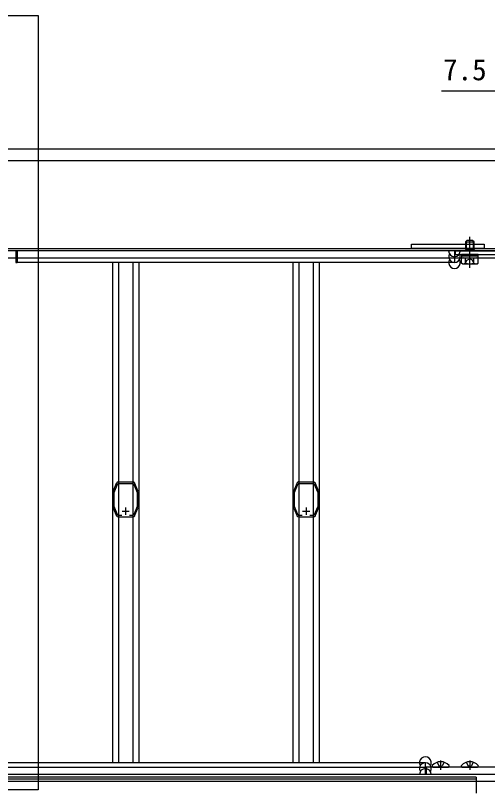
# Model space of a CAD drawing. Units: millimetres, scale not verified. Extents: x -875 to 875, y -1304 to 1297.
# Drawn here: x 123 to 447, y -613 to -82 of the extents above; entities that cross this region are included whole.
import ezdxf
from ezdxf.enums import TextEntityAlignment as Align

# ---------------------------------------------------------------- set-up
doc = ezdxf.new("R2010")
doc.units = ezdxf.units.MM
doc.header["$LTSCALE"] = 8
for name, color, linetype in [('0-3_YKK_11E', 7, 'Continuous'), ('0-4_YKK_12', 2, 'Continuous'), ('0-5_YKK_13', 4, 'Continuous'), ('0-6_YKK_D', 6, 'Continuous')]:
    doc.layers.add(name, color=color, linetype=linetype)
doc.styles.add('ＭＳ ゴシック', font='')
doc.styles.get('ＭＳ ゴシック').set_extended_font_data('MS Gothic')

msp = doc.modelspace()

# ---------------------------------------------------------------- linework, layer by layer
at = {"layer": '0-3_YKK_11E'}
for p, q in [((196, -423.1), (201, -423.1)), ((198.5, -420.6), (198.5, -425.6)), ((320, -423.1), (325, -423.1)), ((322.5, -420.6), (322.5, -425.6))]:
    msp.add_line(p, q, dxfattribs=at)
for points in [[(192.113, -403.883), (192.097, -404.038), (192.091, -404.175), (190.012, -409.119), (189.915, -409.221), (189.817, -409.324), (189.617, -409.801)], [(195.91, -426.1), (193.098, -426.1), (190.5, -419.918), (190.5, -410.282), (193.056, -404.2), (203.944, -404.2), (206.5, -410.281), (206.5, -419.918), (203.902, -426.1), (201.09, -426.1)], [(203.443, -403.2), (193.557, -403.2), (193.429, -403.153), (193.28, -403.108)], [(203.72, -403.108), (203.572, -403.153), (203.443, -403.2)], [(207.383, -409.801), (207.183, -409.324), (207.085, -409.221), (206.988, -409.119), (204.909, -404.175), (204.903, -404.038), (204.888, -403.883)], [(316.113, -403.883), (316.097, -404.038), (316.091, -404.175), (314.012, -409.119), (313.915, -409.221), (313.817, -409.324), (313.617, -409.801)], [(319.91, -426.1), (317.098, -426.1), (314.5, -419.918), (314.5, -410.282), (317.056, -404.2), (327.944, -404.2), (330.5, -410.281), (330.5, -419.918), (327.902, -426.1), (325.09, -426.1)], [(327.443, -403.2), (317.557, -403.2), (317.429, -403.153), (317.28, -403.108)], [(327.72, -403.108), (327.572, -403.153), (327.443, -403.2)], [(331.383, -409.801), (331.183, -409.324), (331.085, -409.221), (330.988, -409.119), (328.909, -404.175), (328.903, -404.038), (328.888, -403.883)], [(189.5, -410.382), (189.5, -410.9), (189.55, -411.032), (189.6, -411.165), (189.6, -419.035), (189.55, -419.168), (189.5, -419.3), (189.5, -419.818)], [(207.5, -419.818), (207.5, -419.3), (207.45, -419.168), (207.4, -419.035), (207.4, -411.165), (207.45, -411.032), (207.5, -410.9), (207.5, -410.382)], [(313.5, -410.382), (313.5, -410.9), (313.55, -411.032), (313.6, -411.165), (313.6, -419.035), (313.55, -419.168), (313.5, -419.3), (313.5, -419.818)], [(331.5, -419.818), (331.5, -419.3), (331.45, -419.168), (331.4, -419.035), (331.4, -411.165), (331.45, -411.032), (331.5, -410.9), (331.5, -410.382)], [(189.617, -420.399), (189.817, -420.876), (189.915, -420.979), (190.012, -421.081), (192.091, -426.025), (192.097, -426.162), (192.112, -426.317)], [(204.888, -426.317), (204.903, -426.162), (204.909, -426.025), (206.988, -421.081), (207.085, -420.979), (207.183, -420.876), (207.383, -420.399)], [(313.617, -420.399), (313.817, -420.876), (313.915, -420.979), (314.012, -421.081), (316.091, -426.025), (316.097, -426.162), (316.112, -426.317)], [(328.888, -426.317), (328.903, -426.162), (328.909, -426.025), (330.988, -421.081), (331.085, -420.979), (331.183, -420.876), (331.383, -420.399)], [(193.28, -427.093), (193.429, -427.047), (193.557, -427), (203.443, -427), (203.571, -427.047), (203.72, -427.093)], [(317.28, -427.093), (317.429, -427.047), (317.557, -427), (327.443, -427), (327.571, -427.047), (327.72, -427.093)]]:
    msp.add_lwpolyline(points, dxfattribs=at)
for centre, start, end in [((193.43, -404.6), 95.73921, 151.44435), ((203.57, -404.6), 28.55562, 84.26075), ((317.43, -404.6), 95.73921, 151.44435), ((327.57, -404.6), 28.55562, 84.26075), ((191, -410.382), 157.21229, 180.00002), ((206, -410.382), 359.99994, 22.78745), ((315, -410.382), 157.21229, 180.00002), ((330, -410.382), 359.99994, 22.78745), ((191, -419.818), 179.99992, 202.78766), ((206, -419.818), 337.21227, 0), ((315, -419.818), 179.99992, 202.78766), ((330, -419.818), 337.21227, 0), ((193.43, -425.6), 208.55653, 264.26086), ((203.57, -425.6), 275.73917, 331.44408), ((317.43, -425.6), 208.55653, 264.26086), ((327.57, -425.6), 275.73917, 331.44408)]:
    msp.add_arc(centre, 1.5, start, end, dxfattribs=at)
at = {"layer": '0-4_YKK_12'}
for p, q in [((455, -174.203), (-390, -174.203)), ((455, -182.203), (-390, -182.203)), ((435, -255.825), (435, -234.414)), ((455, -242.703), (-390, -242.703)), ((455, -244.203), (-390, -244.203)), ((455, -249.203), (-390, -249.203)), ((424.5, -252.2), (124, -252.2)), ((189.5, -252.2), (189.5, -596.2)), ((193.557, -252.2), (193.557, -596.2)), ((203.443, -252.2), (203.443, -596.2)), ((207.5, -252.2), (207.5, -596.2)), ((313.5, -252.2), (313.5, -596.2)), ((317.557, -252.2), (317.557, -596.2)), ((327.443, -252.2), (327.443, -596.2)), ((331.5, -252.2), (331.5, -596.2)), ((-741.312, -599.2), (404.5, -599.2)), ((404.5, -596.2), (88, -596.2)), ((404.5, -604.2), (404.5, -596.2)), ((455, -604.2), (-358.982, -604.2)), ((404.5, -604.2), (88, -604.2)), ((439.5, -606.2), (-358.355, -606.2)), ((439.5, -607.4), (-358.144, -607.4)), ((455, -609.2), (-357.826, -609.2)), ((439.5, -606.2), (439.5, -617.2))]:
    msp.add_line(p, q, dxfattribs=at)
for points in [[(124, -244.2), (124, -249.2), (124, -252.2)], [(424.5, -244.2), (424.5, -249.2), (424.5, -252.2)]]:
    msp.add_lwpolyline(points, dxfattribs=at)
at = {"layer": '0-5_YKK_13'}
for p, q in [((432, -238.003), (433, -237.003)), ((432, -238.003), (438, -238.003)), ((437, -237.003), (433, -237.003)), ((438, -238.003), (437, -237.003)), ((432, -242.903), (438, -242.903)), ((438, -242.903), (437.46, -243.839)), ((425, -244.203), (455, -244.203)), ((430, -249.003), (429.226, -249.45)), ((440.75, -246.703), (429.25, -246.703)), ((429.25, -247.503), (429.25, -249.003)), ((429.25, -247.503), (440.75, -247.503)), ((429.25, -249.003), (440.75, -249.003)), ((430, -249.003), (440, -249.003)), ((440, -249.003), (440.773, -249.45)), ((440.75, -249.003), (440.75, -247.503)), ((430, -253.003), (429.226, -252.557)), ((429.227, -252.557), (429.227, -249.45)), ((430, -253.003), (440, -253.003)), ((432.113, -252.557), (432.113, -249.45)), ((437.887, -252.557), (437.887, -249.45)), ((440, -253.003), (440.773, -252.557)), ((440.773, -252.557), (440.773, -249.45)), ((405, -599.2), (405, -604.2)), ((454, -599.2), (405, -599.2)), ((409.1, -598.655), (409.1, -598.457)), ((409.749, -599.2), (420.251, -599.2)), ((412.628, -595.874), (413.855, -598.335)), ((415, -598.944), (413.855, -598.335)), ((415, -594.696), (415, -601.113)), ((415, -598.944), (416.145, -598.335)), ((417.372, -595.874), (416.145, -598.335)), ((420.251, -599.2), (420.355, -599.2)), ((420.9, -598.655), (420.9, -598.457)), ((429.1, -598.655), (429.1, -598.457)), ((429.749, -599.2), (440.251, -599.2)), ((432.628, -595.874), (433.855, -598.335)), ((435, -598.944), (433.855, -598.335)), ((435, -594.696), (435, -601.113)), ((435, -598.944), (436.145, -598.335)), ((437.372, -595.874), (436.145, -598.335)), ((440.251, -599.2), (440.355, -599.2)), ((440.9, -598.655), (440.9, -598.457)), ((454, -604.2), (405, -604.2))]:
    msp.add_line(p, q, dxfattribs=at)
for points in [[(432, -238.003), (432, -242.703), (432, -242.903)], [(432.54, -237.463), (432.54, -242.703), (432.54, -243.839), (432.54, -244.203)], [(437.46, -237.463), (437.46, -242.703), (437.46, -243.839), (437.46, -244.203)], [(438, -242.903), (438, -242.703), (438, -238.003)], [(432, -242.903), (432.54, -243.839), (437.46, -243.839)], [(425, -244.203), (425, -246.703), (455, -246.703)], [(429.25, -246.703), (429.25, -247.503), (440.75, -247.503), (440.75, -246.703)], [(431.95, -253.006), (433.1, -250.648), (435, -249.638)], [(438.05, -253.006), (436.9, -250.648), (435, -249.638)], [(409.645, -599.2), (409.749, -599.2), (410.1, -599.2)], [(429.645, -599.2), (429.749, -599.2), (430.1, -599.2)]]:
    msp.add_lwpolyline(points, dxfattribs=at)
for points in [[(445, -239.505), (445, -242.505), (395, -242.505), (395, -239.505)], [(123, -249.2), (123, -252.2), (124, -252.2), (124, -249.2), (124, -244.2), (123, -244.2)]]:
    msp.add_lwpolyline(points, close=True, dxfattribs=at)
for centre, radius, start, end in [((424.5, -244.2), 4, 180.04009, 359.95991), ((424.5, -248.2), 4, 150, 30), ((430.67, -251.559), 2.556, 55.61708, 124.38292), ((435, -258.557), 9.554, 72.41276, 107.58724), ((439.33, -251.559), 2.556, 55.61708, 124.38292), ((424.5, -252.2), 4, 150, 30), ((430.67, -250.447), 2.556, 235.61708, 304.38292), ((435, -243.45), 9.554, 252.41276, 287.58724), ((439.33, -250.447), 2.556, 235.61708, 304.38292), ((404.5, -596.2), 4, 329.99995, 210.00005), ((404.5, -600.2), 4, 329.99995, 210.00005), ((409.65, -598.457), 0.55, 138.43917, 180), ((409.645, -598.655), 0.545, 180, 270), ((415, -603.2), 7.7, 41.56083, 138.43917), ((420.355, -598.655), 0.545, 270, 0), ((420.35, -598.457), 0.55, 0, 41.56083), ((429.65, -598.457), 0.55, 138.43917, 180), ((429.645, -598.655), 0.545, 180, 270), ((435, -603.2), 7.7, 41.56083, 138.43917), ((440.355, -598.655), 0.545, 270, 0), ((440.35, -598.457), 0.55, 0, 41.56083), ((404.5, -604.2), 4, 0, 180)]:
    msp.add_arc(centre, radius, start, end, dxfattribs=at)
at = {"layer": '0-6_YKK_D'}
msp.add_lwpolyline([(6.516, -82.2), (138.484, -82.2), (138.484, -614.755), (6.516, -614.755)], close=True, dxfattribs=at)
msp.add_lwpolyline([(465, -134.203), (457.5, -134.203), (415.609, -134.203)], dxfattribs=at)

# ---------------------------------------------------------------- texts
at = {"layer": '0-6_YKK_D', "style": 'ＭＳ ゴシック'}
msp.add_text('7.5', height=14.66, dxfattribs=at).set_placement((416.677, -131.203), align=Align.BOTTOM_LEFT)

doc.saveas('drawing.dxf')
